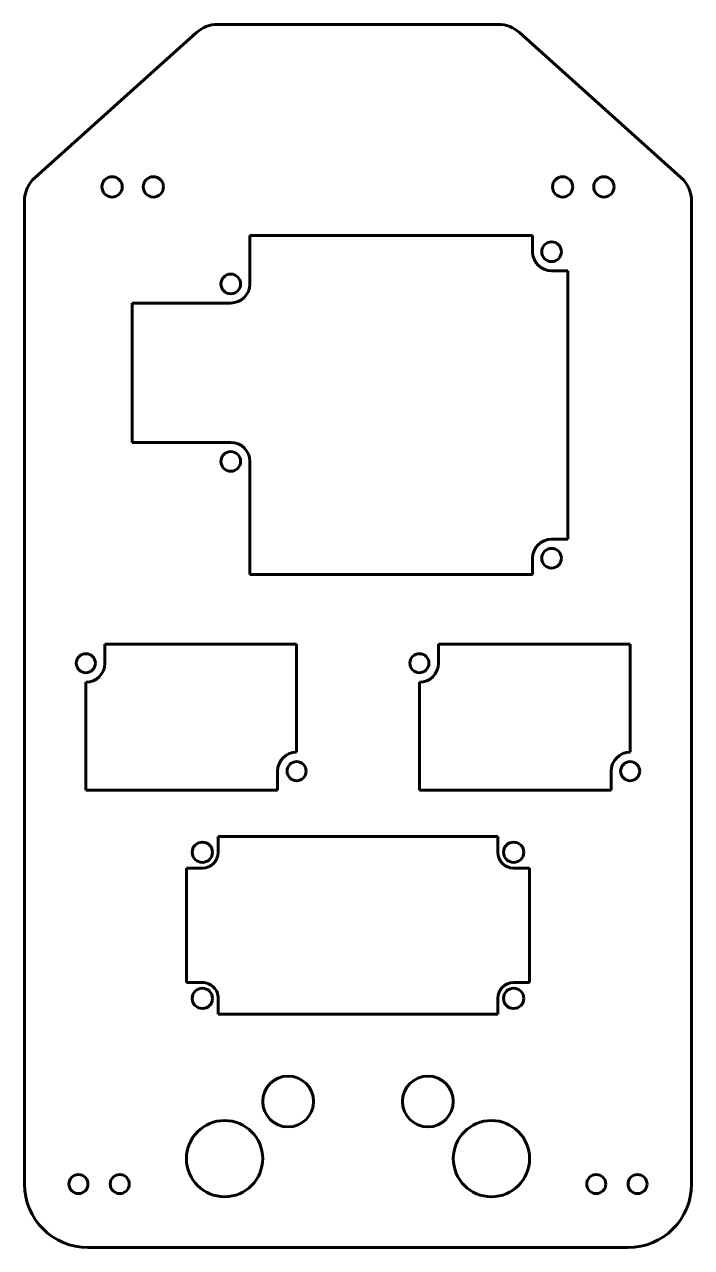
# Model space of a CAD drawing. Header units: millimetres. Extents: x -52 to 52, y -84 to 109.
import ezdxf

# ---------------------------------------------------------------- set-up
doc = ezdxf.new("R2010")
doc.units = ezdxf.units.MM
doc.linetypes.add('K5LT_BASIC', pattern=[0])

msp = doc.modelspace()

# ---------------------------------------------------------------- linework, layer by layer
at = {"color": 143, "linetype": 'K5LT_BASIC', "lineweight": 60, "true_color": 0x33acca}
for p, q in [((22.09, 109.07), (-22.09, 109.07)), ((-25.42, 107.79), (-50.84, 84.99)), ((50.84, 84.99), (25.42, 107.79)), ((-52.5, 81.27), (-52.5, -73.5)), ((52.5, -73.5), (52.5, 81.27)), ((-17.02, 68.21), (-17.02, 75.83)), ((-17.02, 75.83), (27.47, 75.83)), ((27.47, 75.83), (27.47, 73.29)), ((30.47, 70.29), (33.02, 70.29)), ((33.02, 70.29), (33.02, 28.03)), ((-35.56, 65.21), (-20.02, 65.21)), ((-35.56, 43.27), (-35.56, 65.21)), ((-20.02, 43.27), (-35.56, 43.27)), ((-17.02, 22.49), (-17.02, 40.27)), ((33.02, 28.03), (30.47, 28.03)), ((27.47, 25.03), (27.47, 22.49)), ((27.47, 22.49), (-17.02, 22.49)), ((-39.84, 11.5), (-9.66, 11.5)), ((-39.84, 8.5), (-39.84, 11.5)), ((-9.66, 11.5), (-9.66, -5.5)), ((12.66, 11.5), (42.84, 11.5)), ((12.66, 8.5), (12.66, 11.5)), ((42.84, 11.5), (42.84, -5.5)), ((-42.84, -11.5), (-42.84, 5.5)), ((9.66, -11.5), (9.66, 5.5)), ((-12.66, -8.5), (-12.66, -11.5)), ((39.84, -8.5), (39.84, -11.5)), ((-12.66, -11.5), (-42.84, -11.5)), ((39.84, -11.5), (9.66, -11.5)), ((-22, -21.27), (-22, -18.77)), ((-22, -18.77), (22, -18.77)), ((22, -18.77), (22, -21.27)), ((-27, -23.77), (-24.5, -23.77)), ((-27, -41.77), (-27, -23.77)), ((24.5, -23.77), (27, -23.77)), ((27, -23.77), (27, -41.77)), ((-24.5, -41.77), (-27, -41.77)), ((27, -41.77), (24.5, -41.77)), ((-22, -46.77), (-22, -44.27)), ((22, -44.27), (22, -46.77)), ((22, -46.77), (-22, -46.77)), ((-42.5, -83.5), (42.5, -83.5))]:
    msp.add_line(p, q, dxfattribs=at)
for centre, radius in [((-38.71, 83.5), 1.6), ((-32.21, 83.5), 1.6), ((32.21, 83.5), 1.6), ((38.71, 83.5), 1.6), ((30.47, 73.29), 1.55), ((-20.02, 68.21), 1.55), ((-20.02, 40.27), 1.55), ((30.47, 25.03), 1.55), ((-42.84, 8.5), 1.5), ((9.66, 8.5), 1.5), ((-9.66, -8.5), 1.5), ((42.84, -8.5), 1.5), ((-24.5, -21.27), 1.6), ((24.5, -21.27), 1.6), ((-24.5, -44.27), 1.6), ((24.5, -44.27), 1.6), ((-11, -60.5), 4), ((11, -60.5), 4), ((-21, -69.5), 6), ((21, -69.5), 6), ((-44, -73.5), 1.5), ((-37.5, -73.5), 1.5), ((37.5, -73.5), 1.5), ((44, -73.5), 1.5)]:
    msp.add_circle(centre, radius, dxfattribs=at)
for centre, radius, start, end in [((-22.09, 104.07), 5, 90, 131.8982), ((22.09, 104.07), 5, 48.1018, 90), ((-47.5, 81.27), 5, 131.8982, 180), ((47.5, 81.27), 5, 0, 48.1018), ((30.47, 73.29), 3, 180, 270), ((-20.02, 68.21), 3, 270, 0), ((-20.02, 40.27), 3, 0, 90), ((30.47, 25.03), 3, 90, 180), ((-42.84, 8.5), 3, 270, 0), ((9.66, 8.5), 3, 270, 0), ((-9.66, -8.5), 3, 90, 180), ((42.84, -8.5), 3, 90, 180), ((-24.5, -21.27), 2.5, 270, 359.9987), ((24.5, -21.27), 2.5, 180, 270), ((-24.5, -44.27), 2.5, 359.9987, 90), ((24.5, -44.27), 2.5, 90, 180), ((-42.5, -73.5), 10, 180, 270), ((42.5, -73.5), 10, 270, 0)]:
    msp.add_arc(centre, radius, start, end, dxfattribs=at)

doc.saveas('drawing.dxf')
